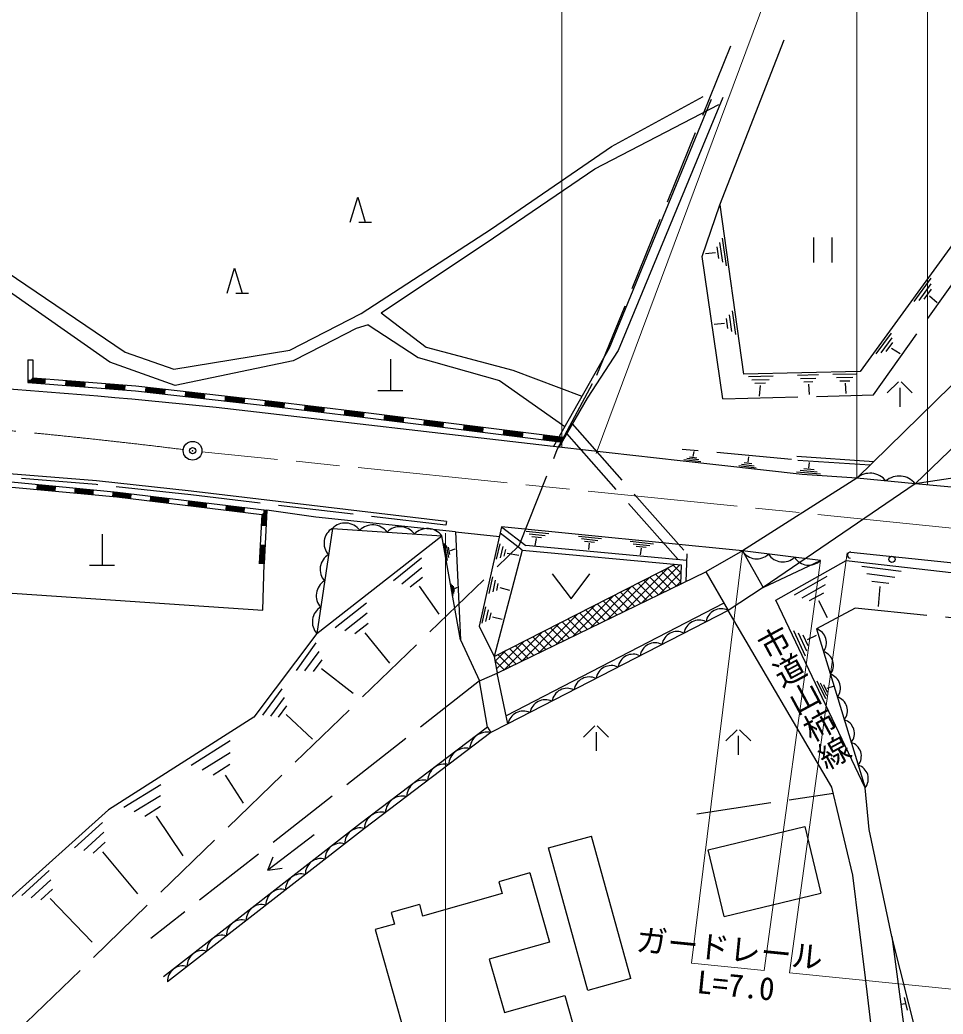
# Model space of a CAD drawing. Units: millimetres, scale not verified. Extents: x 40000 to 680000, y 20000 to 380000.
# Drawn here: x 353427 to 427394, y 259265 to 338901 of the extents above; entities that cross this region are included whole.
import ezdxf
from ezdxf.enums import TextEntityAlignment as Align

# ---------------------------------------------------------------- set-up
doc = ezdxf.new("R2010")
doc.units = ezdxf.units.MM
doc.header["$LTSCALE"] = 1000
doc.header["$PDMODE"] = 32
doc.header["$PDSIZE"] = 500
doc.linetypes.add('CHAIN', pattern=[18.5, 12, -1.5, 3.5, -1.5])
doc.linetypes.add('DASHED', pattern=[7.5, 6, -1.5])
for name, color, linetype, lineweight in [('M-BGD', 7, 'Continuous', 25), ('M-BGD-EXST', 7, 'Continuous', 25), ('M-BMK', 2, 'CHAIN', 13), ('M-BMK-SRVR', 3, 'Continuous', 25), ('M-STR-HTXT', 7, 'Continuous', 13), ('M-STR-STR1', 1, 'Continuous', 25)]:
    doc.layers.add(name, color=color, linetype=linetype, lineweight=lineweight)
doc.layers.add('M-BMK-HTXT', color=7, linetype='Continuous')
doc.layers.add('M-OTRS', color=6, linetype='Continuous')
doc.styles.add('@ＭＳ ゴシック', font='')
doc.styles.add('ＭＳ ゴシック', font='')
doc.styles.get('@ＭＳ ゴシック').set_extended_font_data('@MS Gothic')
doc.styles.get('ＭＳ ゴシック').set_extended_font_data('MS Gothic')

msp = doc.modelspace()

# ---------------------------------------------------------------- hatches: boundary and pattern name
at = {"layer": 'M-BGD'}
h = msp.add_hatch(dxfattribs=at)
h.set_pattern_fill('USER', color=256, style=0, pattern_type=2)
h.set_pattern_definition([(45, (403188, 292849), (-353.553, 353.553), []), (315, (403188, 292849), (353.553, 353.553), [])])
h.paths.add_polyline_path([(405927, 295298), (406405, 295254), (406351, 293700), (391674, 286570), (391413, 287913)])

# ---------------------------------------------------------------- linework, layer by layer
at = {"layer": 'M-BGD', "linetype": 'DASHED'}
for p, q in [((399645, 310435), (410888, 338046)), ((421822, 308856), (433713, 325622)), ((354057, 311662), (354457, 311662)), ((396473, 304478), (399645, 310435)), ((409758, 308558), (421822, 308856)), ((397678, 306534), (406878, 296121)), ((406167, 295667), (397235, 305776)), ((393434, 296803), (396473, 304478)), ((415247, 303683), (406491, 304499)), ((437166, 303565), (425152, 301748)), ((367118, 300856), (359550, 301676)), ((387565, 298418), (367118, 300856)), ((343150, 248165), (393434, 296803)), ((420354, 291783), (417245, 290117)), ((441025, 289681), (420354, 291783)), ((390259, 285960), (363929, 265333)), ((407652, 275303), (418602, 276975))]:
    msp.add_line(p, q, dxfattribs=at)
at = {"layer": 'M-BGD'}
for p, q in [((409504, 324088), (414666, 337301)), ((399497, 326960), (409414, 332132)), ((408816, 332515), (400640, 312612)), ((400835, 328755), (408167, 332771)), ((409739, 332678), (401354, 312426)), ((391222, 322154), (400835, 328755)), ((391374, 321454), (399497, 326960)), ((431524, 325597), (420761, 310747)), ((408094, 319959), (409504, 324088)), ((409504, 324088), (411400, 310523)), ((380777, 315390), (391222, 322154)), ((382371, 315425), (391374, 321454)), ((409483, 321071), (409708, 319497)), ((409704, 321410), (410018, 319207)), ((409154, 320244), (408359, 320172)), ((409263, 320732), (409398, 319788)), ((409758, 308558), (408094, 319959)), ((352323, 318736), (361875, 312287)), ((425067, 316349), (426427, 318216)), ((425467, 316437), (426439, 317771)), ((360633, 311473), (352054, 317497)), ((425867, 316526), (426450, 317326)), ((426296, 316807), (426914, 316272)), ((375053, 312444), (380777, 315390)), ((382371, 315425), (385976, 312687)), ((410502, 315583), (410760, 313694)), ((409889, 314574), (409054, 314502)), ((410019, 314995), (410130, 314186)), ((410260, 315289), (410445, 313940)), ((380377, 314181), (377670, 312781)), ((381332, 314482), (380377, 314181)), ((381332, 314482), (385348, 311865)), ((422020, 312141), (423245, 313816)), ((422427, 312239), (423303, 313436)), ((422835, 312338), (423360, 313056)), ((361875, 312287), (365769, 310928)), ((365769, 310928), (375053, 312444)), ((377670, 312781), (375327, 311595)), ((385976, 312687), (392913, 310851)), ((400640, 312612), (396179, 304728)), ((423252, 312603), (423950, 312180)), ((354057, 311662), (354057, 309859)), ((354457, 311662), (354457, 310230)), ((365866, 309618), (360633, 311473)), ((375327, 311595), (365866, 309618)), ((385348, 311865), (391843, 310018)), ((392913, 310851), (398461, 308761)), ((420761, 310747), (411400, 310523)), ((354057, 309859), (362691, 309195)), ((354097, 310058), (354097, 309896)), ((354097, 309896), (355461, 309791)), ((354137, 310058), (354137, 309933)), ((354137, 309933), (355464, 309831)), ((354177, 310058), (354177, 309970)), ((354177, 309970), (355467, 309871)), ((354217, 310058), (354217, 310008)), ((354217, 310008), (355470, 309911)), ((354257, 310058), (354257, 310045)), ((354257, 310045), (355473, 309951)), ((354297, 310082), (355476, 309991)), ((354337, 310119), (355480, 310031)), ((354377, 310156), (355483, 310071)), ((354417, 310193), (355486, 310110)), ((354457, 310230), (362729, 309593)), ((357070, 309788), (358669, 309665)), ((357073, 309828), (358672, 309705)), ((357076, 309868), (358675, 309745)), ((357079, 309908), (358678, 309785)), ((357082, 309948), (358681, 309825)), ((357085, 309987), (358685, 309864)), ((391843, 310018), (397087, 306333)), ((411805, 310345), (413775, 310393)), ((412061, 310070), (413468, 310105)), ((412318, 309796), (413162, 309816)), ((415725, 310448), (417412, 310493)), ((415980, 310177), (417185, 310210)), ((416236, 309907), (416959, 309926)), ((418558, 310514), (420414, 310559)), ((418841, 310246), (420167, 310278)), ((419125, 309977), (419920, 309997)), ((419534, 309804), (419588, 308980)), ((357061, 309668), (358660, 309545)), ((357064, 309708), (358663, 309585)), ((357067, 309748), (358666, 309625)), ((360259, 309422), (361859, 309299)), ((360263, 309462), (361862, 309339)), ((360266, 309502), (361865, 309379)), ((360269, 309542), (361868, 309419)), ((360272, 309582), (361871, 309459)), ((360275, 309622), (361874, 309499)), ((360278, 309662), (361877, 309539)), ((360281, 309702), (361880, 309578)), ((360284, 309741), (361883, 309618)), ((362691, 309195), (373555, 307962)), ((362729, 309593), (373601, 308359)), ((363457, 309148), (365051, 308967)), ((363462, 309188), (365056, 309007)), ((363466, 309228), (365060, 309047)), ((363471, 309268), (365065, 309087)), ((363475, 309307), (365069, 309126)), ((363480, 309347), (365074, 309166)), ((363484, 309387), (365078, 309206)), ((363489, 309427), (365083, 309246)), ((363493, 309466), (365087, 309285)), ((366672, 309025), (368266, 308844)), ((366677, 309065), (368270, 308884)), ((366681, 309104), (368275, 308924)), ((412723, 309618), (412648, 308773)), ((416607, 309732), (416650, 308900)), ((420474, 302196), (428037, 309590)), ((432851, 309142), (425152, 301748)), ((366645, 308787), (368239, 308606)), ((366649, 308826), (368243, 308645)), ((366654, 308866), (368248, 308685)), ((366658, 308906), (368252, 308725)), ((366663, 308945), (368257, 308765)), ((366668, 308985), (368261, 308804)), ((369833, 308425), (371427, 308244)), ((369837, 308464), (371431, 308283)), ((369842, 308504), (371436, 308323)), ((369846, 308544), (371440, 308363)), ((369851, 308584), (371445, 308403)), ((369855, 308623), (371449, 308442)), ((369860, 308663), (371454, 308482)), ((369864, 308703), (371458, 308522)), ((369869, 308743), (371463, 308562)), ((373039, 308222), (373578, 308160)), ((373043, 308261), (373583, 308200)), ((373048, 308301), (373588, 308240)), ((373052, 308341), (373592, 308280)), ((373057, 308381), (373597, 308319)), ((373583, 308200), (374638, 308073)), ((373588, 308240), (374643, 308113)), ((373592, 308280), (374647, 308153)), ((373597, 308319), (374652, 308193)), ((373601, 308359), (380720, 307505)), ((396844, 304651), (369149, 307851)), ((373021, 308063), (373560, 308001)), ((373025, 308102), (373564, 308041)), ((373030, 308142), (373569, 308081)), ((373034, 308182), (373574, 308121)), ((373555, 307962), (380671, 307108)), ((373560, 308001), (374614, 307875)), ((373564, 308041), (374619, 307915)), ((373569, 308081), (374624, 307954)), ((373574, 308121), (374628, 307994)), ((373578, 308160), (374633, 308034)), ((376207, 307684), (377799, 307493)), ((376212, 307724), (377804, 307532)), ((376216, 307763), (377809, 307572)), ((376221, 307803), (377814, 307612)), ((376226, 307843), (377819, 307652)), ((376231, 307882), (377823, 307691)), ((376235, 307922), (377828, 307731)), ((376240, 307962), (377833, 307771)), ((376245, 308002), (377838, 307810)), ((379406, 307421), (380691, 307267)), ((379411, 307460), (380696, 307306)), ((379416, 307500), (380701, 307346)), ((379421, 307540), (380705, 307386)), ((379426, 307580), (380710, 307425)), ((379430, 307619), (380715, 307465)), ((380710, 307425), (381020, 307386)), ((380715, 307465), (381025, 307426)), ((380720, 307505), (396946, 305465)), ((379392, 307302), (380676, 307147)), ((379397, 307341), (380681, 307187)), ((379402, 307381), (380686, 307227)), ((380671, 307108), (396896, 305068)), ((380676, 307147), (380985, 307109)), ((380681, 307187), (380990, 307148)), ((380686, 307227), (380995, 307188)), ((380691, 307267), (381000, 307228)), ((380696, 307306), (381005, 307267)), ((380701, 307346), (381010, 307307)), ((380705, 307386), (381015, 307347)), ((382577, 306909), (384168, 306708)), ((382582, 306948), (384173, 306748)), ((382587, 306988), (384178, 306788)), ((382592, 307028), (384183, 306827)), ((382597, 307067), (384188, 306867)), ((382602, 307107), (384193, 306907)), ((382607, 307147), (384198, 306947)), ((382611, 307186), (384203, 306986)), ((382616, 307226), (384208, 307026)), ((385775, 306627), (387366, 306427)), ((385780, 306667), (387371, 306467)), ((385785, 306707), (387376, 306507)), ((385790, 306746), (387381, 306546)), ((385795, 306786), (387386, 306586)), ((385800, 306826), (387391, 306626)), ((385760, 306508), (387351, 306308)), ((385765, 306548), (387356, 306348)), ((385770, 306588), (387361, 306388)), ((388943, 306108), (390535, 305908)), ((388948, 306148), (390540, 305948)), ((388953, 306187), (390545, 305987)), ((388958, 306227), (390550, 306027)), ((388963, 306267), (390555, 306067)), ((388968, 306306), (390560, 306106)), ((388973, 306346), (390565, 306146)), ((388978, 306386), (390570, 306186)), ((388983, 306426), (390575, 306225)), ((392141, 305827), (393733, 305627)), ((392146, 305867), (393738, 305666)), ((392151, 305906), (393743, 305706)), ((392156, 305946), (393748, 305746)), ((392161, 305986), (393753, 305786)), ((392166, 306025), (393758, 305825)), ((392126, 305708), (393718, 305508)), ((392131, 305748), (393723, 305547)), ((392136, 305787), (393728, 305587)), ((395310, 305308), (396901, 305107)), ((395315, 305347), (396906, 305147)), ((395320, 305387), (396911, 305187)), ((395325, 305427), (396916, 305227)), ((395330, 305466), (396921, 305266)), ((395335, 305506), (396926, 305306)), ((395340, 305546), (396931, 305346)), ((395345, 305585), (396936, 305385)), ((395349, 305625), (396941, 305425)), ((407379, 303927), (407455, 304318)), ((407992, 303502), (406632, 303659)), ((407823, 303654), (406851, 303767)), ((407654, 303807), (407071, 303874)), ((411772, 303470), (411826, 303910)), ((415678, 303951), (421849, 303540)), ((415744, 303636), (421551, 303249)), ((416647, 302996), (416694, 303444)), ((412427, 302988), (411021, 303168)), ((412244, 303160), (411240, 303289)), ((412061, 303333), (411459, 303410)), ((417567, 302507), (415644, 302687)), ((417308, 302683), (415934, 302811)), ((417049, 302858), (416225, 302935)), ((349992, 302148), (361242, 301084)), ((367152, 301154), (359578, 301974)), ((350401, 301707), (361199, 300686)), ((354758, 301335), (356275, 301192)), ((354762, 301375), (356279, 301232)), ((354766, 301415), (356283, 301272)), ((354769, 301455), (356287, 301312)), ((354773, 301495), (356290, 301351)), ((354777, 301535), (356294, 301391)), ((354781, 301574), (356298, 301431)), ((354784, 301614), (356302, 301471)), ((354788, 301654), (356305, 301511)), ((357793, 301049), (359310, 300905)), ((357796, 301088), (359314, 300945)), ((357800, 301128), (359317, 300985)), ((357804, 301168), (359321, 301025)), ((357808, 301208), (359325, 301065)), ((357811, 301248), (359329, 301104)), ((357815, 301288), (359332, 301144)), ((357819, 301327), (359336, 301184)), ((357823, 301367), (359340, 301224)), ((360853, 301041), (361234, 301005)), ((360857, 301080), (361238, 301044)), ((361238, 301044), (362370, 300907)), ((361242, 301084), (373220, 299629)), ((387600, 298716), (367152, 301154)), ((431672, 301123), (425152, 301748)), ((360827, 300762), (361204, 300726)), ((360831, 300802), (361208, 300766)), ((360835, 300841), (361212, 300806)), ((360838, 300881), (361217, 300846)), ((360842, 300921), (361221, 300885)), ((360846, 300961), (361225, 300925)), ((360850, 301001), (361229, 300965)), ((361199, 300686), (372801, 299277)), ((361204, 300726), (362332, 300589)), ((361208, 300766), (362336, 300629)), ((361212, 300806), (362341, 300669)), ((361217, 300846), (362346, 300708)), ((361221, 300885), (362351, 300748)), ((361225, 300925), (362356, 300788)), ((361229, 300965), (362360, 300827)), ((361234, 301005), (362365, 300867)), ((363844, 300405), (365357, 300222)), ((363849, 300445), (365362, 300261)), ((363854, 300485), (365367, 300301)), ((363859, 300524), (365372, 300341)), ((363864, 300564), (365377, 300380)), ((363869, 300604), (365381, 300420)), ((363873, 300644), (365386, 300460)), ((363878, 300683), (365391, 300499)), ((363883, 300723), (365396, 300539)), ((366894, 300236), (368407, 300052)), ((366899, 300276), (368412, 300092)), ((366904, 300316), (368417, 300132)), ((366909, 300355), (368422, 300172)), ((366870, 300038), (368383, 299854)), ((366875, 300077), (368388, 299894)), ((366880, 300117), (368393, 299933)), ((366885, 300157), (368398, 299973)), ((366890, 300197), (368402, 300013)), ((369896, 299670), (371409, 299486)), ((369901, 299710), (371414, 299526)), ((369906, 299750), (371419, 299566)), ((369910, 299789), (371423, 299605)), ((369915, 299829), (371428, 299645)), ((369920, 299869), (371433, 299685)), ((369925, 299908), (371438, 299725)), ((369930, 299948), (371443, 299764)), ((369935, 299988), (371447, 299804)), ((372941, 299461), (373010, 299453)), ((372946, 299501), (373052, 299488)), ((372951, 299541), (373094, 299523)), ((373010, 299453), (372954, 298374)), ((372956, 299580), (373136, 299559)), ((372960, 299620), (373178, 299594)), ((373052, 299488), (372994, 298371)), ((373220, 299629), (372996, 295319)), ((373094, 299523), (373034, 298369)), ((373136, 299559), (373074, 298367)), ((373178, 299594), (373114, 298365)), ((377148, 299072), (373220, 299629)), ((372801, 299277), (372597, 295340)), ((372843, 299312), (372795, 298382)), ((372885, 299347), (372835, 298380)), ((372927, 299382), (372874, 298378)), ((372969, 299418), (372914, 298376)), ((372936, 299422), (372969, 299418)), ((388319, 297908), (377148, 299072)), ((387600, 298716), (387565, 298418)), ((378461, 298175), (377211, 289756)), ((378461, 298175), (387228, 297585)), ((388319, 297908), (388717, 289234)), ((388319, 297908), (391840, 297530)), ((392010, 298286), (390219, 290339)), ((411320, 296365), (392010, 298286)), ((392010, 298286), (393969, 296791)), ((393998, 297960), (395797, 297769)), ((377211, 289756), (387228, 297585)), ((388717, 289234), (387228, 297585)), ((393667, 296427), (391896, 297780)), ((394217, 297744), (395502, 297607)), ((394435, 297527), (395206, 297445)), ((394795, 297360), (394679, 296793)), ((398179, 297552), (400023, 297361)), ((398421, 297350), (399738, 297213)), ((398663, 297148), (399453, 297066)), ((402313, 297136), (404191, 296945)), ((372716, 296860), (372636, 295338)), ((372755, 296858), (372676, 295336)), ((372795, 296856), (372716, 295334)), ((372835, 296854), (372756, 295332)), ((372875, 296852), (372796, 295330)), ((372915, 296850), (372836, 295328)), ((372955, 296847), (372876, 295325)), ((372995, 296845), (372916, 295323)), ((373035, 296843), (372956, 295321)), ((387684, 295604), (387448, 296964)), ((387782, 295840), (387613, 296812)), ((387879, 296077), (387778, 296660)), ((387916, 296396), (388310, 296523)), ((393667, 296427), (391413, 287913)), ((391615, 295694), (391908, 296931)), ((391925, 295824), (392134, 296708)), ((392235, 295954), (392361, 296484)), ((393667, 296427), (406405, 295254)), ((406860, 295603), (393969, 296791)), ((399043, 296991), (398978, 296467)), ((402559, 296936), (403900, 296800)), ((402804, 296737), (403609, 296655)), ((403191, 296581), (403123, 296064)), ((411320, 296365), (412970, 293448)), ((417567, 295607), (411320, 296365)), ((383352, 293986), (385603, 295808)), ((392477, 296188), (393414, 296024)), ((406802, 293919), (406878, 296121)), ((412970, 293448), (417567, 295607)), ((413990, 292428), (419631, 295610)), ((419631, 295610), (431888, 294182)), ((323631, 294927), (372884, 291625)), ((372884, 291625), (372996, 295319)), ((384029, 293738), (385637, 295039)), ((391413, 287913), (405927, 295298)), ((391674, 286570), (408381, 294686)), ((406405, 295254), (406351, 293700)), ((420893, 295145), (424029, 294740)), ((384707, 293490), (385672, 294270)), ((391030, 292966), (391311, 294293)), ((391332, 293084), (391532, 294031)), ((415479, 292861), (418110, 294353)), ((421292, 294550), (423533, 294261)), ((421691, 293956), (423036, 293782)), ((385427, 293541), (387004, 291288)), ((388144, 292782), (387975, 293737)), ((388196, 292953), (388075, 293636)), ((388247, 293125), (388175, 293534)), ((388262, 293353), (388489, 293457)), ((391633, 293201), (391754, 293769)), ((391868, 293437), (392652, 293220)), ((416088, 292621), (417967, 293687)), ((422331, 293511), (422185, 291901)), ((421152, 277391), (413990, 292428)), ((416697, 292382), (417824, 293022)), ((417416, 292400), (418115, 291042)), ((378683, 290244), (381188, 292217)), ((390455, 290581), (390757, 291895)), ((390754, 290709), (390970, 291648)), ((409832, 292173), (392393, 283165)), ((410159, 291607), (392532, 282503)), ((418491, 277441), (410159, 291607)), ((379468, 289992), (381257, 291402)), ((391054, 290838), (391184, 291401)), ((391290, 291080), (392059, 290903)), ((380253, 289741), (381326, 290587)), ((390219, 290339), (391413, 287913)), ((416379, 287935), (415443, 289959)), ((417245, 290117), (421152, 277391)), ((377211, 289756), (372178, 283045)), ((381074, 289808), (383032, 287363)), ((388717, 289234), (390259, 285960)), ((416481, 288343), (415812, 289789)), ((416583, 288752), (416182, 289619)), ((416540, 289265), (417247, 289623)), ((375582, 286795), (377176, 288996)), ((376269, 286751), (377407, 288323)), ((376955, 286707), (377638, 287651)), ((391413, 287913), (391674, 286570)), ((377603, 286940), (380141, 284959)), ((390259, 285960), (391674, 286570)), ((390892, 282236), (390259, 285960)), ((392532, 282503), (391674, 286570)), ((418009, 284509), (417300, 285926)), ((372899, 283217), (374443, 285317)), ((418076, 284766), (417570, 285777)), ((418142, 285022), (417839, 285629)), ((418103, 285362), (418607, 285524)), ((373529, 283137), (374631, 284636)), ((374158, 283056), (374819, 283956)), ((372178, 283045), (360536, 275632)), ((374761, 283252), (376883, 281276)), ((390892, 282236), (380723, 274530)), ((390892, 282236), (391159, 281811)), ((392532, 282503), (391159, 281811)), ((367148, 279204), (370285, 281178)), ((391159, 281811), (381027, 274134)), ((368027, 278819), (370268, 280229)), ((368907, 278434), (370251, 279280)), ((369866, 278412), (371313, 276172)), ((361752, 275844), (364712, 277665)), ((420170, 270388), (418491, 277441)), ((362591, 275487), (364705, 276788)), ((360536, 275632), (352328, 268269)), ((363430, 275129), (364699, 275910)), ((364342, 275108), (366473, 271948)), ((357807, 272574), (360058, 274623)), ((380723, 274530), (364937, 262252)), ((381027, 274134), (365244, 261857)), ((408567, 272426), (416302, 274296)), ((416302, 274296), (417595, 268951)), ((358547, 272366), (360155, 273830)), ((395791, 272579), (399235, 273528)), ((402380, 262119), (399235, 273528)), ((359287, 272158), (360252, 273036)), ((398937, 261170), (395791, 272579)), ((409859, 267081), (408567, 272426)), ((360049, 272264), (362859, 268902)), ((353583, 268759), (355784, 270758)), ((354338, 268585), (355910, 270012)), ((394287, 270571), (391804, 269863)), ((394287, 270571), (395864, 265036)), ((421178, 262161), (420170, 270388)), ((355094, 268411), (356037, 269267)), ((391804, 269863), (392069, 268935)), ((355859, 268532), (359213, 265035)), ((392069, 268935), (385695, 267120)), ((409859, 267081), (417595, 268951)), ((385430, 268047), (383178, 267406)), ((385430, 268047), (385695, 267120)), ((383178, 267406), (383442, 266478)), ((383442, 266478), (381884, 266034)), ((381884, 266034), (385487, 253386)), ((426817, 251560), (423277, 265490)), ((423277, 265490), (425142, 251572)), ((395864, 265036), (391037, 263661)), ((391037, 263661), (392255, 259387)), ((402380, 262119), (398937, 261170)), ((422745, 248784), (421178, 262161)), ((392255, 259387), (397081, 260762)), ((397081, 260762), (398154, 256995)), ((424263, 260592), (424515, 259585)), ((424389, 260088), (424009, 260027))]:
    msp.add_line(p, q, dxfattribs=at)
for points in [[(401354, 312426), (398884, 308595), (396594, 304680)], [(420474, 302196), (416108, 302479), (406328, 303587), (396844, 304651)], [(359578, 301974), (344205, 303206), (330548, 303728), (319762, 304063)], [(420007, 296279), (451628, 292977), (477614, 290420)], [(423277, 265490), (421460, 274051), (421152, 277391)]]:
    msp.add_lwpolyline(points, dxfattribs=at)
at = {"layer": 'M-BGD', "linetype": 'DASHED'}
msp.add_lwpolyline([(359550, 301676), (344187, 302906), (330538, 303428), (319762, 303763)], dxfattribs=at)
at = {"layer": 'M-BGD'}
msp.add_circle((423294, 295684), 250, dxfattribs=at)
for centre, radius, start, end in [((315950, -201223), 511847, 84.03407, 88.89987), ((421536, 300958), 1631, 38.42368, 130.6288), ((423875, 300734), 1631, 38.42368, 130.6288), ((379177, 296993), 1382, 121.215, 221.9038), ((379492, 297147), 1456, 37.20002, 135.10303), ((381684, 296999), 1456, 37.20002, 135.10303), ((383876, 296852), 1456, 37.20002, 135.10303), ((386068, 296704), 1456, 37.20002, 135.10303), ((412463, 297083), 1350, 212.10162, 314.05124), ((419981, 296030), 250, 84.03851, 264.03851), ((378864, 294888), 1382, 121.215, 221.9038), ((414546, 296830), 1350, 212.10162, 314.05124), ((416628, 296577), 1350, 212.10162, 314.05124), ((378552, 292783), 1382, 121.215, 221.9038), ((378240, 290679), 1382, 121.215, 221.9038), ((409615, 290500), 1234, 63.81512, 170.81792), ((407852, 289589), 1234, 63.81512, 170.81792), ((406089, 288679), 1234, 63.81512, 170.81792), ((416898, 289016), 1154, 321.59358, 72.54256), ((404327, 287768), 1234, 63.81512, 170.81792), ((417456, 287198), 1154, 321.59358, 72.54256), ((402564, 286858), 1234, 63.81512, 170.81792), ((400801, 285948), 1234, 63.81512, 170.81792), ((399039, 285037), 1234, 63.81512, 170.81792), ((418015, 285380), 1154, 321.59358, 72.54256), ((397276, 284127), 1234, 63.81512, 170.81792), ((395513, 283216), 1234, 63.81512, 170.81792), ((418573, 283562), 1154, 321.59358, 72.54256), ((393751, 282306), 1234, 63.81512, 170.81792), ((419131, 281744), 1154, 321.59358, 72.54256), ((390841, 280476), 1372, 76.61809, 177.68826), ((389153, 279196), 1372, 76.61809, 177.68826), ((419689, 279926), 1154, 321.59358, 72.54256), ((387464, 277917), 1372, 76.61809, 177.68826), ((420247, 278108), 1154, 321.59358, 72.54256), ((385776, 276637), 1372, 76.61809, 177.68826), ((384087, 275358), 1372, 76.61809, 177.68826), ((382398, 274078), 1372, 76.61809, 177.68826), ((380698, 272928), 1250, 74.73453, 181.01544), ((379120, 271700), 1250, 74.73453, 181.01544), ((377542, 270473), 1250, 74.73453, 181.01544), ((375963, 269245), 1250, 74.73453, 181.01544), ((374385, 268018), 1250, 74.73453, 181.01544), ((372807, 266790), 1250, 74.73453, 181.01544), ((371228, 265562), 1250, 74.73453, 181.01544), ((369650, 264335), 1250, 74.73453, 181.01544), ((368072, 263107), 1250, 74.73453, 181.01544), ((366493, 261880), 1250, 74.73453, 181.01544)]:
    msp.add_arc(centre, radius, start, end, dxfattribs=at)
at = {"layer": 'M-BGD-EXST'}
for p, q in [((379890, 322705), (380490, 324705)), ((380490, 324705), (381090, 322705)), ((380590, 322705), (381590, 322705)), ((417011, 321470), (417011, 319470)), ((418511, 319470), (418511, 321470)), ((370034, 317006), (370634, 319006)), ((370634, 319006), (371234, 317006)), ((370734, 317006), (371734, 317006)), ((383108, 311728), (383108, 309228)), ((422921, 309020), (423821, 309920)), ((424021, 309920), (424921, 309020)), ((382108, 309228), (384108, 309228)), ((423921, 309420), (423921, 307920)), ((360007, 297713), (360007, 295213)), ((359007, 295213), (361007, 295213)), ((396085, 294519), (397585, 292519)), ((397585, 292519), (399085, 294519)), ((398588, 281452), (399488, 282352)), ((399688, 282352), (400588, 281452)), ((409984, 281144), (410884, 282044)), ((411084, 282044), (411984, 281144)), ((399588, 281852), (399588, 280352)), ((410984, 281544), (410984, 280044)), ((376995, 273636), (373289, 270795)), ((373289, 270795), (373731, 271862)), ((373289, 270795), (374434, 270945))]:
    msp.add_line(p, q, dxfattribs=at)
at = {"layer": 'M-BMK'}
msp.add_line((466095, 294310), (368010, 304313), dxfattribs=at)
msp.add_arc((310928, -141290), 449226, 82.89143, 95.42642, dxfattribs=at)
at = {"layer": 'M-BMK-SRVR'}
msp.add_circle((367264, 304389), 750, dxfattribs=at)
at = {"layer": 'M-OTRS'}
msp.add_point((367264, 304389), dxfattribs=at)
at = {"layer": 'M-STR-HTXT'}
for p, q in [((399600, 304170), (417774, 352992)), ((396844, 304651), (396844, 344238)), ((420474, 302196), (420474, 344238)), ((426151, 301652), (426151, 344238)), ((387519, 297780), (387519, 235177)), ((411320, 296365), (407222, 263345)), ((417567, 295607), (413057, 262763)), ((419715, 296220), (415093, 262559)), ((413057, 262763), (407222, 263345)), ((482043, 255873), (415093, 262559))]:
    msp.add_line(p, q, dxfattribs=at)
at = {"layer": 'M-STR-STR1'}
for p, q in [((420474, 302196), (411320, 296365)), ((425152, 301748), (420474, 302196)), ((425152, 301748), (412970, 293448)), ((411320, 296365), (408381, 294686)), ((408381, 294686), (410159, 291607)), ((412970, 293448), (410159, 291607))]:
    msp.add_line(p, q, dxfattribs=at)

# ---------------------------------------------------------------- texts
at = {"layer": 'M-BMK-HTXT', "style": '@ＭＳ ゴシック'}
msp.add_text('市道山柿線', height=1833, rotation=298.389, dxfattribs=at).set_placement((414958, 283928), align=Align.BOTTOM_CENTER)
at = {"layer": 'M-STR-HTXT', "style": 'ＭＳ ゴシック'}
for s, p in [('ガードレール', (410140, 263054)), ('L=7.0', (410642, 260102))]:
    msp.add_text(s, height=1833, rotation=354.297, dxfattribs=at).set_placement(p, align=Align.BOTTOM_CENTER)

doc.saveas('drawing.dxf')
